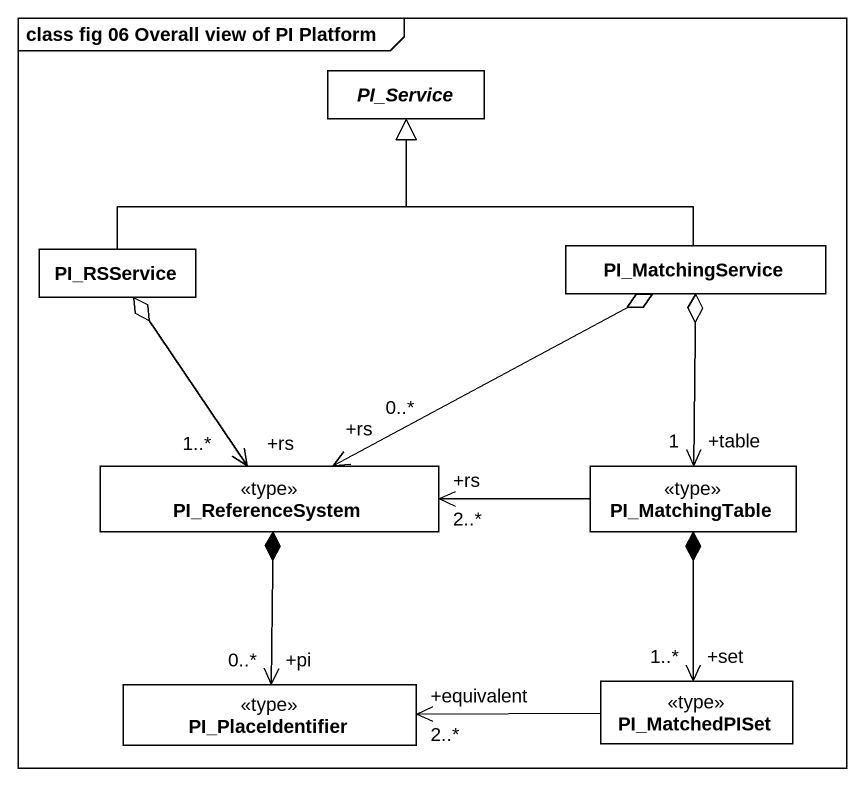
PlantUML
@startuml
mainframe class fig 06 Overall view of PI Platform
hide circle
hide empty members
abstract class PI_Service
class PI_RSService
class PI_MatchingService
class PI_ReferenceSystem <<type>>
class PI_MatchingTable <<type>>
class PI_PlaceIdentifier <<type>>
class PI_MatchedPISet <<type>>
PI_RSService -up-|> PI_Service
PI_MatchingService -up-|> PI_Service
PI_ReferenceSystem "+rs\n1..*" <-up-o PI_RSService
PI_ReferenceSystem "+rs\n0..*" <-right-o PI_MatchingService
PI_MatchingTable "+table\n1" <-up-o PI_MatchingService
PI_MatchingTable -left-> "+rs\n2..*" PI_ReferenceSystem
PI_PlaceIdentifier "+pi\n0..*" <-up-* PI_ReferenceSystem
PI_MatchedPISet "+set\n1..*" <-up-* PI_MatchingTable
PI_MatchedPISet -left-> "+equivalent\n2..*" PI_PlaceIdentifier
@enduml
